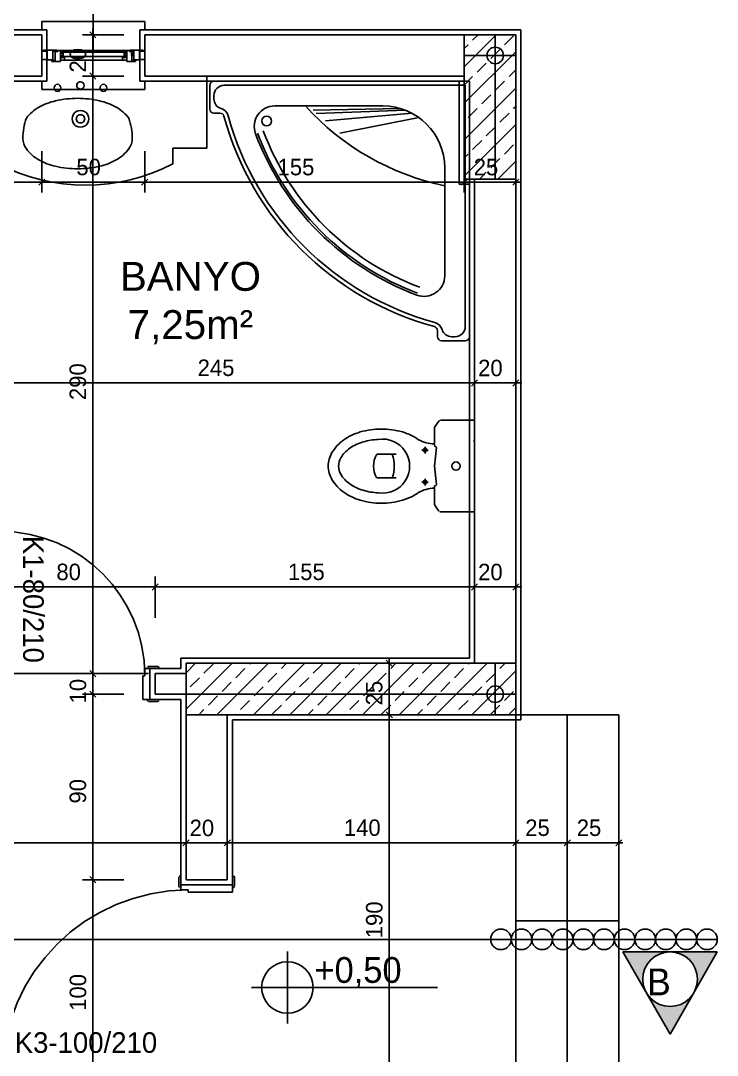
# Model space of a CAD drawing. Extents: x 182769.15 to 182771.38, y 101811.72 to 101812.21.
# Drawn here: x 182769.3797 to 182769.4473, y 101812.0408 to 101812.1412 of the extents above; entities that cross this region are included whole.
import ezdxf

# ---------------------------------------------------------------- set-up
doc = ezdxf.new("R2010")
doc.units = 0
doc.header["$MEASUREMENT"] = 0
for name, pattern in [('DASHDOTX2', [50.8, 25.4, -12.7, 0, -12.7]), ('DUZ', [500, 500]), ('HIDDEN', [0.375, 0.25, -0.125])]:
    doc.linetypes.add(name, pattern=pattern)
doc.layers.get('0').update_dxf_attribs({"color": 1, "linetype": 'DUZ'})
for name, color, linetype in [('aks merkezleri', 1, 'Continuous'), ('DENIZLIK', 25, 'Continuous'), ('DUVAR', 7, 'Continuous'), ('iç yatay', 3, 'Continuous'), ('KAPI', 3, 'Continuous'), ('kesit yazısı', 5, 'Continuous'), ('kesit çizgisi', 7, 'DASHDOTX2'), ('KOLON', 3, 'Continuous'), ('kot', 4, 'Continuous'), ('kot yazıları', 6, 'Continuous'), ('MERDIVEN', 3, 'Continuous'), ('PENCERE', 3, 'Continuous'), ('POZ', 3, 'Continuous'), ('SIVA', 1, 'Continuous'), ('TARAMA', 15, 'Continuous'), ('tefriş', 21, 'Continuous'), ('YAZıMAHAL', 4, 'Continuous')]:
    doc.layers.add(name, color=color, linetype=linetype)
doc.styles.add('3', font='bgothl.ttf', dxfattribs={"height": 13})
doc.styles.add('ARIAL', font='arial.ttf', dxfattribs={"height": 10})
doc.styles.add('İÇ ÖLÇÜ', font='stylu.ttf', dxfattribs={"height": 8})
doc.styles.add('M2', font='', dxfattribs={"height": 10})
doc.styles.get('M2').set_extended_font_data('Turkish Arial')

msp = doc.modelspace()

# ---------------------------------------------------------------- hatches: boundary and pattern name
at = {"layer": 'kesit yazısı'}
h = msp.add_hatch(color=256, dxfattribs=at)
h.paths.add_polyline_path([(182769.4426924276, 101812.0428311115), (182769.4449836866, 101812.0468311115, -0.5750713218166876), (182769.4404011687, 101812.0468311115)])
h.paths.add_polyline_path([(182769.4453433983, 101812.0481644448, -0.1290493926123792), (182769.4450016859, 101812.046862534), (182769.4472749455, 101812.0508311115), (182769.4426924276, 101812.0508311115), (182769.4381099097, 101812.0508311115), (182769.4403831693, 101812.046862534, -0.1290493925258985), (182769.440041457, 101812.0481644448, -1)])

# ---------------------------------------------------------------- linework, layer by layer
at = {"color": 0, "linetype": 'ByBlock'}
for p, q in [((182769.3863724804, 101812.1401237126), (182769.3869724804, 101812.1395237126)), ((182769.3869724804, 101812.1355237126), (182769.3863724804, 101812.1361237126)), ((182769.3869724804, 101812.1355237126), (182769.3863724804, 101812.1361237126)), ((182769.3820176411, 101812.1258196361), (182769.381417641, 101812.1252196361)), ((182769.381417641, 101812.1252196361), (182769.3820176411, 101812.1258196361)), ((182769.3920013795, 101812.1258196361), (182769.3914013795, 101812.1252196361)), ((182769.3914013795, 101812.1252196361), (182769.3920013795, 101812.1258196361)), ((182769.4230176411, 101812.1258196361), (182769.4224176411, 101812.1252196361)), ((182769.4224176411, 101812.1252196361), (182769.4230176411, 101812.1258196361)), ((182769.427417641, 101812.1252196361), (182769.428017641, 101812.1258196361)), ((182769.4234176411, 101812.1057392532), (182769.4240176411, 101812.1063392532)), ((182769.4234176411, 101812.1057392532), (182769.4240176411, 101812.1063392532)), ((182769.428017641, 101812.1063392532), (182769.427417641, 101812.1057392532)), ((182769.3924176411, 101812.0859335651), (182769.3930176411, 101812.0865335651)), ((182769.3930176411, 101812.0865335651), (182769.3924176411, 101812.0859335651)), ((182769.4234176411, 101812.0859335651), (182769.4240176411, 101812.0865335651)), ((182769.4234176411, 101812.0859335651), (182769.4240176411, 101812.0865335651)), ((182769.428017641, 101812.0865335651), (182769.427417641, 101812.0859335651)), ((182769.4157393678, 101812.0785237126), (182769.4151393678, 101812.0791237126)), ((182769.3863724804, 101812.0781237126), (182769.3869724804, 101812.0775237126)), ((182769.3863724804, 101812.0781237126), (182769.3869724804, 101812.0775237126)), ((182769.3869724804, 101812.0755237126), (182769.3863724804, 101812.0761237126)), ((182769.3869724804, 101812.0755237126), (182769.3863724804, 101812.0761237126)), ((182769.4157393678, 101812.0735237126), (182769.4151393678, 101812.0741237126)), ((182769.4151393678, 101812.0741237126), (182769.4157393678, 101812.0735237126)), ((182769.3954176411, 101812.0610963319), (182769.3960176411, 101812.0616963319)), ((182769.3954176411, 101812.0610963319), (182769.3960176411, 101812.0616963319)), ((182769.400017641, 101812.0616963319), (182769.399417641, 101812.0610963319)), ((182769.400017641, 101812.0616963319), (182769.399417641, 101812.0610963319)), ((182769.428017641, 101812.0616963319), (182769.427417641, 101812.0610963319)), ((182769.427417641, 101812.0610963319), (182769.428017641, 101812.0616963319)), ((182769.433017641, 101812.0616963319), (182769.432417641, 101812.0610963319)), ((182769.432417641, 101812.0610963319), (182769.433017641, 101812.0616963319)), ((182769.437417641, 101812.0610963319), (182769.438017641, 101812.0616963319)), ((182769.3869724804, 101812.0575237126), (182769.3863724804, 101812.0581237126)), ((182769.3863724804, 101812.0581237126), (182769.3869724804, 101812.0575237126))]:
    msp.add_line(p, q, dxfattribs=at)
at = {"layer": 'aks merkezleri'}
for p, q in [((182769.4257176422, 101812.1398237126), (182769.4257176422, 101812.1258237126)), ((182769.4277176422, 101812.1378237126), (182769.4227176422, 101812.1378237126)), ((182769.425717641, 101812.0738237126), (182769.425717641, 101812.0788237126)), ((182769.4277176411, 101812.0758237126), (182769.395717641, 101812.0758237126))]:
    msp.add_line(p, q, dxfattribs=at)
for centre in [(182769.4257176422, 101812.1378237126), (182769.425717641, 101812.0758237126)]:
    msp.add_circle(centre, 0.0008, dxfattribs=at)
at = {"layer": 'DENIZLIK'}
for p, q in [((182769.3917176422, 101812.1411237126), (182769.3817176411, 101812.1411237126)), ((182769.3817176411, 101812.1411237126), (182769.3817176411, 101812.1403237126)), ((182769.3917176411, 101812.1403237126), (182769.3917176422, 101812.1411237126)), ((182769.3817176411, 101812.1345237126), (182769.3817176411, 101812.1353237126)), ((182769.3917176422, 101812.1345237126), (182769.3817176411, 101812.1345237126)), ((182769.3917176411, 101812.1353237126), (182769.3917176422, 101812.1345237126))]:
    msp.add_line(p, q, dxfattribs=at)
at = {"layer": 'DUVAR', "ltscale": 50}
for p, q in [((182769.374717641, 101812.1398237126), (182769.3817176411, 101812.1398237126)), ((182769.3917176411, 101812.1398237126), (182769.422717641, 101812.1398237126)), ((182769.378517641, 101812.1358237126), (182769.3817176411, 101812.1358237126)), ((182769.3917176411, 101812.1358237126), (182769.422717641, 101812.1358237126)), ((182769.423717641, 101812.0788237126), (182769.423717641, 101812.1258237126)), ((182769.4277176411, 101812.0738237126), (182769.4277176411, 101812.1258237126)), ((182769.395717641, 101812.0778237126), (182769.3927176411, 101812.0778237126)), ((182769.395717641, 101812.0758237126), (182769.3927176411, 101812.0758237126)), ((182769.395717641, 101812.0738237126), (182769.395717641, 101812.0578237126)), ((182769.3997176411, 101812.0738237126), (182769.3997176411, 101812.0578237126))]:
    msp.add_line(p, q, dxfattribs=at)
at = {"layer": 'DUVAR'}
for p, q in [((182769.3817176411, 101812.1358237126), (182769.3817176411, 101812.1398237126)), ((182769.3917176411, 101812.1358237126), (182769.3917176411, 101812.1398237126)), ((182769.3917176411, 101812.1358237126), (182769.3917176411, 101812.1398237126)), ((182769.3927176411, 101812.0778237126), (182769.3927176411, 101812.0758237126)), ((182769.395717641, 101812.0578237126), (182769.3997176411, 101812.0578237126))]:
    msp.add_line(p, q, dxfattribs=at)
at = {"layer": 'iç yatay'}
for p, q in [((182769.3866724804, 101812.1398237126), (182769.3866724804, 101812.1404237126)), ((182769.3896724804, 101812.1398237126), (182769.3856724804, 101812.1398237126)), ((182769.3866724804, 101812.1398237126), (182769.3866724804, 101812.1358237126)), ((182769.3896724804, 101812.1358237126), (182769.3856724804, 101812.1358237126)), ((182769.3896724804, 101812.1358237126), (182769.3856724804, 101812.1358237126)), ((182769.3866724804, 101812.1362237126), (182769.3866724804, 101812.0774237126)), ((182769.3866724804, 101812.1358237126), (182769.3866724804, 101812.1352237126)), ((182769.3817176411, 101812.1285196361), (182769.3817176411, 101812.1245196361)), ((182769.3817176411, 101812.1285196361), (182769.3817176411, 101812.1245196361)), ((182769.3917013795, 101812.1285196361), (182769.3917013795, 101812.1245196361)), ((182769.3917013795, 101812.1285196361), (182769.3917013795, 101812.1245196361)), ((182769.422717641, 101812.1285196361), (182769.422717641, 101812.1245196361)), ((182769.422717641, 101812.1285196361), (182769.422717641, 101812.1245196361)), ((182769.4277176411, 101812.1285196361), (182769.4277176411, 101812.1245196361)), ((182769.374317641, 101812.1255196361), (182769.382117641, 101812.1255196361)), ((182769.3813176411, 101812.1255196361), (182769.3921013795, 101812.1255196361)), ((182769.3913013795, 101812.1255196361), (182769.423117641, 101812.1255196361)), ((182769.4223176411, 101812.1255196361), (182769.428117641, 101812.1255196361)), ((182769.423717641, 101812.1090392532), (182769.423717641, 101812.1050392532)), ((182769.423717641, 101812.1090392532), (182769.423717641, 101812.1050392532)), ((182769.4277176411, 101812.1090392532), (182769.4277176411, 101812.1050392532)), ((182769.374317641, 101812.1060392532), (182769.4241176411, 101812.1060392532)), ((182769.423717641, 101812.1060392532), (182769.423117641, 101812.1060392532)), ((182769.423717641, 101812.1060392532), (182769.4277176411, 101812.1060392532)), ((182769.4277176411, 101812.1060392532), (182769.4283176411, 101812.1060392532)), ((182769.3927176411, 101812.0832335651), (182769.3927176411, 101812.0872335651)), ((182769.3927176411, 101812.0832335651), (182769.3927176411, 101812.0872335651)), ((182769.423717641, 101812.0832335651), (182769.423717641, 101812.0872335651)), ((182769.423717641, 101812.0832335651), (182769.423717641, 101812.0872335651)), ((182769.4277176411, 101812.0832335651), (182769.4277176411, 101812.0872335651)), ((182769.393117641, 101812.0862335651), (182769.3763230493, 101812.0862335651)), ((182769.4241176411, 101812.0862335651), (182769.3923176411, 101812.0862335651)), ((182769.423717641, 101812.0862335651), (182769.423117641, 101812.0862335651)), ((182769.4277176411, 101812.0862335651), (182769.423717641, 101812.0862335651)), ((182769.4277176411, 101812.0862335651), (182769.4283176411, 101812.0862335651)), ((182769.4154393678, 101812.0792237126), (182769.4154393678, 101812.0734237126)), ((182769.3866724804, 101812.0778237126), (182769.3866724804, 101812.0784237126)), ((182769.4184393678, 101812.0788237126), (182769.4144393678, 101812.0788237126)), ((182769.3896724804, 101812.0778237126), (182769.3856724804, 101812.0778237126)), ((182769.3896724804, 101812.0778237126), (182769.3856724804, 101812.0778237126)), ((182769.3866724804, 101812.0778237126), (182769.3866724804, 101812.0758237126)), ((182769.3866724804, 101812.0762237126), (182769.3866724804, 101812.0574237126)), ((182769.3896724804, 101812.0758237126), (182769.3856724804, 101812.0758237126)), ((182769.3896724804, 101812.0758237126), (182769.3856724804, 101812.0758237126)), ((182769.3866724804, 101812.0758237126), (182769.3866724804, 101812.0752237126)), ((182769.4154393678, 101812.0742237126), (182769.4154393678, 101812.0354237126)), ((182769.4184393678, 101812.0738237126), (182769.4144393678, 101812.0738237126)), ((182769.4184393678, 101812.0738237126), (182769.4144393678, 101812.0738237126)), ((182769.395717641, 101812.0643963319), (182769.395717641, 101812.0603963319)), ((182769.395717641, 101812.0643963319), (182769.395717641, 101812.0603963319)), ((182769.3997176411, 101812.0643963319), (182769.3997176411, 101812.0603963319)), ((182769.3997176411, 101812.0643963319), (182769.3997176411, 101812.0603963319)), ((182769.4277176411, 101812.0643963319), (182769.4277176411, 101812.0603963319)), ((182769.4277176411, 101812.0643963319), (182769.4277176411, 101812.0603963319)), ((182769.4327176411, 101812.0643963319), (182769.4327176411, 101812.0603963319)), ((182769.4327176411, 101812.0643963319), (182769.4327176411, 101812.0603963319)), ((182769.4377176411, 101812.0643963319), (182769.4377176411, 101812.0603963319)), ((182769.263317641, 101812.0613963319), (182769.396117641, 101812.0613963319)), ((182769.395717641, 101812.0613963319), (182769.395117641, 101812.0613963319)), ((182769.395717641, 101812.0613963319), (182769.3997176411, 101812.0613963319)), ((182769.399317641, 101812.0613963319), (182769.428117641, 101812.0613963319)), ((182769.3997176411, 101812.0613963319), (182769.4003176411, 101812.0613963319)), ((182769.4273176411, 101812.0613963319), (182769.433117641, 101812.0613963319)), ((182769.432317641, 101812.0613963319), (182769.4381176411, 101812.0613963319)), ((182769.3866724804, 101812.0582237126), (182769.3866724804, 101812.0373373857)), ((182769.3896724804, 101812.0578237126), (182769.3856724804, 101812.0578237126)), ((182769.3896724804, 101812.0578237126), (182769.3856724804, 101812.0578237126))]:
    msp.add_line(p, q, dxfattribs=at)
at = {"layer": 'KAPI'}
for p, q in [((182769.3831826526, 101812.1383295109), (182769.3818682486, 101812.1383296489)), ((182769.3818682486, 101812.1383296489), (182769.3818682486, 101812.1382376489)), ((182769.3818682486, 101812.1382376489), (182769.3822239144, 101812.1382376489)), ((182769.3822239144, 101812.1382376489), (182769.3822239144, 101812.1373998379)), ((182769.3827766401, 101812.1373998379), (182769.3827766401, 101812.1382376489)), ((182769.3827766401, 101812.1382376489), (182769.3831826526, 101812.1382375109)), ((182769.3831826526, 101812.1382375109), (182769.3831826526, 101812.1383295109)), ((182769.3902526295, 101812.1383295109), (182769.3915670335, 101812.1383296489)), ((182769.3902526295, 101812.1382375109), (182769.3902526295, 101812.1383295109)), ((182769.390658642, 101812.1382376489), (182769.3902526295, 101812.1382375109)), ((182769.390658642, 101812.1373998379), (182769.390658642, 101812.1382376489)), ((182769.3915670335, 101812.1382376489), (182769.3912113677, 101812.1382376489)), ((182769.3912113677, 101812.1382376489), (182769.3912113677, 101812.1373998379)), ((182769.3915670335, 101812.1383296489), (182769.3915670335, 101812.1382376489)), ((182769.3822239144, 101812.1373998379), (182769.3827766401, 101812.1373998379)), ((182769.3912113677, 101812.1373998379), (182769.390658642, 101812.1373998379)), ((182769.3922176411, 101812.0783237126), (182769.3917176411, 101812.0783237126)), ((182769.3917176411, 101812.0776237126), (182769.3917176411, 101812.0783237126)), ((182769.391967641, 101812.0783237126), (182769.391967641, 101812.0784237126)), ((182769.393067641, 101812.0783237126), (182769.391967641, 101812.0783237126)), ((182769.392067641, 101812.0785237126), (182769.3929676411, 101812.0785237126)), ((182769.3922176411, 101812.0753237126), (182769.3922176411, 101812.0783237126)), ((182769.393067641, 101812.0784237126), (182769.393067641, 101812.0783237126)), ((182769.3915176411, 101812.0776237126), (182769.3915176411, 101812.0753237126)), ((182769.3917176411, 101812.0776237126), (182769.3915176411, 101812.0776237126)), ((182769.3922176411, 101812.0753237126), (182769.3915176411, 101812.0753237126)), ((182769.393067641, 101812.0753237126), (182769.391967641, 101812.0753237126)), ((182769.391967641, 101812.0753237126), (182769.391967641, 101812.0752237126)), ((182769.393067641, 101812.0752237126), (182769.393067641, 101812.0753237126)), ((182769.392067641, 101812.0751237126), (182769.3929676411, 101812.0751237126)), ((182769.395117641, 101812.0581737126), (182769.3952176411, 101812.0581737126)), ((182769.3952176411, 101812.0581737126), (182769.3952176411, 101812.0570737126)), ((182769.4003176411, 101812.0581737126), (182769.4002176411, 101812.0581737126)), ((182769.4002176411, 101812.0581737126), (182769.4002176411, 101812.0570737126)), ((182769.395017641, 101812.0571737126), (182769.395017641, 101812.0580737126)), ((182769.3952176411, 101812.0570737126), (182769.395117641, 101812.0570737126)), ((182769.4002176411, 101812.0573237126), (182769.3952176411, 101812.0573237126)), ((182769.3952176411, 101812.0573237126), (182769.3952176411, 101812.0568237126)), ((182769.4002176411, 101812.0573237126), (182769.4002176411, 101812.0566237126)), ((182769.4002176411, 101812.0570737126), (182769.4003176411, 101812.0570737126)), ((182769.400417641, 101812.0571737126), (182769.400417641, 101812.0580737126)), ((182769.3959176411, 101812.0568237126), (182769.3952176411, 101812.0568237126)), ((182769.3959176411, 101812.0568237126), (182769.3959176411, 101812.0566237126)), ((182769.3959176411, 101812.0566237126), (182769.4002176411, 101812.0566237126))]:
    msp.add_line(p, q, dxfattribs=at)
at = {"layer": 'KAPI', "color": 1, "linetype": 'HIDDEN', "ltscale": 10}
for centre, radius, start, end in [((182769.3777176045, 101812.0776236975), 0.01400003656170211, 6.253224651117076e-05, 89.82686044922727), ((182769.3959590833, 101812.038723603), 0.01810015707554498, 90.1311844394752, 179.5492962440306)]:
    msp.add_arc(centre, radius, start, end, dxfattribs=at)
at = {"layer": 'KAPI'}
for centre, start, end in [((182769.392067641, 101812.0784237126), 90, 180), ((182769.3929676411, 101812.0784237126), 0, 90), ((182769.392067641, 101812.0752237126), 180, 270), ((182769.3929676411, 101812.0752237126), 270, 0), ((182769.395117641, 101812.0580737126), 90, 180), ((182769.4003176411, 101812.0580737126), 0, 90), ((182769.395117641, 101812.0571737126), 180, 270), ((182769.4003176411, 101812.0571737126), 270, 0)]:
    msp.add_arc(centre, 0.0001, start, end, dxfattribs=at)
at = {"layer": 'kesit yazısı'}
for p, q in [((182769.4426924276, 101812.0428311115), (182769.4381099097, 101812.0508311115)), ((182769.4381099097, 101812.0508311115), (182769.4426924276, 101812.0508311115)), ((182769.4426924276, 101812.0508311115), (182769.4472749455, 101812.0508311115)), ((182769.4472749455, 101812.0508311115), (182769.4426924276, 101812.0428311115))]:
    msp.add_line(p, q, dxfattribs=at)
msp.add_circle((182769.4426924276, 101812.0481644448), 0.002650970652258169, dxfattribs=at)
at = {"layer": 'kesit çizgisi'}
msp.add_line((182769.4472749455, 101812.0520311115), (182769.2353324664, 101812.0520311115), dxfattribs=at)
for centre in [(182769.4262749455, 101812.0520311115), (182769.4282749455, 101812.0520311115), (182769.4302749455, 101812.0520311115), (182769.4322749455, 101812.0520311115), (182769.4342749455, 101812.0520311115), (182769.4362749455, 101812.0520311115), (182769.4382749455, 101812.0520311115), (182769.4402749455, 101812.0520311115), (182769.4422749455, 101812.0520311115), (182769.4442749455, 101812.0520311115), (182769.4462749455, 101812.0520311115)]:
    msp.add_circle(centre, 0.001, dxfattribs=at)
at = {"layer": 'KOLON'}
for p, q in [((182769.4277176411, 101812.1398237126), (182769.422717641, 101812.1398237126)), ((182769.422717641, 101812.1398237126), (182769.422717641, 101812.1258237126)), ((182769.4277176411, 101812.1258237126), (182769.4277176411, 101812.1398237126)), ((182769.422717641, 101812.1258237126), (182769.4277176411, 101812.1258237126)), ((182769.395717641, 101812.0738237126), (182769.395717641, 101812.0788237126)), ((182769.395717641, 101812.0788237126), (182769.4277176411, 101812.0788237126)), ((182769.4277176411, 101812.0788237126), (182769.4277176411, 101812.0738237126)), ((182769.4277176411, 101812.0738237126), (182769.395717641, 101812.0738237126))]:
    msp.add_line(p, q, dxfattribs=at)
at = {"layer": 'kot'}
for p, q in [((182769.4055543776, 101812.0508601701), (182769.4055543776, 101812.0438601701)), ((182769.4020543776, 101812.0473601701), (182769.4201052565, 101812.0473601701))]:
    msp.add_line(p, q, dxfattribs=at)
msp.add_circle((182769.4055543776, 101812.0473601701), 0.0025, dxfattribs=at)
at = {"layer": 'MERDIVEN'}
for p, q in [((182769.4277176411, 101812.0358237126), (182769.4277176411, 101812.0738237126)), ((182769.4277176411, 101812.0738237126), (182769.4377176411, 101812.0738237126)), ((182769.4327176411, 101812.0358237126), (182769.4327176411, 101812.0738237126)), ((182769.4377176411, 101812.0358237126), (182769.4377176411, 101812.0738237126)), ((182769.4377176411, 101812.0538237126), (182769.4277176411, 101812.0538237126))]:
    msp.add_line(p, q, dxfattribs=at)
at = {"layer": 'PENCERE'}
for p, q in [((182769.3817176411, 101812.1381637126), (182769.3817176411, 101812.1374837126)), ((182769.3821326271, 101812.1382237126), (182769.381777641, 101812.1382237126)), ((182769.381777641, 101812.1374237126), (182769.3821326271, 101812.1374237126)), ((182769.3821926271, 101812.1374837126), (182769.3821926271, 101812.1381637126)), ((182769.3832682744, 101812.1382133138), (182769.3830125081, 101812.1382133138)), ((182769.3830125081, 101812.1382133138), (182769.3830125081, 101812.1373372608)), ((182769.3839314964, 101812.1383120918), (182769.3832682744, 101812.1383120918)), ((182769.3832682744, 101812.1383120918), (182769.3832682744, 101812.1382133138)), ((182769.3835275641, 101812.1372384828), (182769.3835275641, 101812.1382203698)), ((182769.3835275641, 101812.1382203698), (182769.3839314964, 101812.1382203698)), ((182769.3835432719, 101812.1376691058), (182769.3835275641, 101812.1376801909)), ((182769.3835275641, 101812.1376801909), (182769.3835275641, 101812.1373780338)), ((182769.3835853639, 101812.1376483138), (182769.3835432719, 101812.1376691058)), ((182769.3879426271, 101812.1381334538), (182769.3835807839, 101812.1381334538)), ((182769.3835807839, 101812.1381334538), (182769.3835807839, 101812.1377314538)), ((182769.3835807879, 101812.1378514538), (182769.3835807839, 101812.1380114538)), ((182769.3835807839, 101812.1380114538), (182769.3835807879, 101812.1380114538)), ((182769.3835807839, 101812.1377314538), (182769.3879426271, 101812.1377314538)), ((182769.3835807879, 101812.1380114538), (182769.3835812919, 101812.1380184018)), ((182769.3835812919, 101812.1378445058), (182769.3835807879, 101812.1378514538)), ((182769.3835812919, 101812.1380184018), (182769.3835827959, 101812.1380251338)), ((182769.3835827959, 101812.1378377698), (182769.3835812919, 101812.1378445058)), ((182769.3835827959, 101812.1380251338), (182769.3835852519, 101812.1380314538)), ((182769.3835852519, 101812.1378314538), (182769.3835827959, 101812.1378377698)), ((182769.3835852519, 101812.1380314538), (182769.3835885839, 101812.1380371658)), ((182769.3835885839, 101812.1378257418), (182769.3835852519, 101812.1378314538)), ((182769.3836274559, 101812.1376344538), (182769.3835853639, 101812.1376483138)), ((182769.3835885839, 101812.1380371658), (182769.3835926919, 101812.1380420978)), ((182769.3835926919, 101812.1378208098), (182769.3835885839, 101812.1378257418)), ((182769.3835926919, 101812.1380420978), (182769.3835974519, 101812.1380460938)), ((182769.3835974519, 101812.1378168138), (182769.3835926919, 101812.1378208098)), ((182769.3835974519, 101812.1380460938), (182769.3836027159, 101812.1380490418)), ((182769.3836027159, 101812.1378138658), (182769.3835974519, 101812.1378168138)), ((182769.3836027159, 101812.1380490418), (182769.3836083319, 101812.1380508458)), ((182769.3836083319, 101812.1378120618), (182769.3836027159, 101812.1378138658)), ((182769.3836083319, 101812.1380508458), (182769.3836141159, 101812.1380514538)), ((182769.3836141159, 101812.1378114538), (182769.3836083319, 101812.1378120618)), ((182769.3836141159, 101812.1380514538), (182769.3837474519, 101812.1380514538)), ((182769.3837474519, 101812.1378114538), (182769.3836141159, 101812.1378114538)), ((182769.3836141159, 101812.1378114538), (182769.3836141159, 101812.1378114538)), ((182769.3836555159, 101812.1376344538), (182769.3836274559, 101812.1376344538)), ((182769.3838659799, 101812.1376344538), (182769.3836274559, 101812.1376344538)), ((182769.3837474519, 101812.1380514538), (182769.3837532399, 101812.1380508458)), ((182769.3837532399, 101812.1378120618), (182769.3837474519, 101812.1378114538)), ((182769.3837532399, 101812.1380508458), (182769.3837588519, 101812.1380490418)), ((182769.3837588519, 101812.1378138658), (182769.3837532399, 101812.1378120618)), ((182769.3837588519, 101812.1380490418), (182769.3837641159, 101812.1380460978)), ((182769.3837641159, 101812.1378168138), (182769.3837588519, 101812.1378138658)), ((182769.3837641159, 101812.1380460978), (182769.3837688759, 101812.1380420978)), ((182769.3837688759, 101812.1378208138), (182769.3837641159, 101812.1378168138)), ((182769.3837688759, 101812.1380420978), (182769.3837729879, 101812.1380371658)), ((182769.3837729879, 101812.1378257458), (182769.3837688759, 101812.1378208138)), ((182769.3837729879, 101812.1380371658), (182769.3837763159, 101812.1380314538)), ((182769.3837763159, 101812.1378314538), (182769.3837729879, 101812.1378257458)), ((182769.3837763159, 101812.1380314538), (182769.3837787719, 101812.1380251378)), ((182769.3837787719, 101812.1378377738), (182769.3837763159, 101812.1378314538)), ((182769.3837787719, 101812.1380251378), (182769.3837802759, 101812.1380184018)), ((182769.3837802759, 101812.1378445058), (182769.3837787719, 101812.1378377738)), ((182769.3837802759, 101812.1380184018), (182769.3837807839, 101812.1380114538)), ((182769.3837807839, 101812.1378514538), (182769.3837802759, 101812.1378445058)), ((182769.3837807839, 101812.1380114538), (182769.3837807839, 101812.1378514538)), ((182769.3839291199, 101812.1376344538), (182769.3838659799, 101812.1376344538)), ((182769.3839291199, 101812.1373780338), (182769.3839291199, 101812.1376344538)), ((182769.3839314964, 101812.1382203698), (182769.3839314964, 101812.1383120918)), ((182769.3879426271, 101812.1381334538), (182769.3899030786, 101812.1381324002)), ((182769.3899030786, 101812.1377304002), (182769.3879426271, 101812.1377314538)), ((182769.3895523661, 101812.1383110383), (182769.3902155881, 101812.1383110383)), ((182769.3895523661, 101812.1382193163), (182769.3895523661, 101812.1383110383)), ((182769.3899562984, 101812.1382193163), (182769.3895523661, 101812.1382193163)), ((182769.3895547426, 101812.1373769802), (182769.3895547426, 101812.1376334002)), ((182769.3895547426, 101812.1376334002), (182769.3896178826, 101812.1376334002)), ((182769.3896178826, 101812.1376334002), (182769.3898564066, 101812.1376334002)), ((182769.3897035866, 101812.1380173482), (182769.3897030786, 101812.1380104002)), ((182769.3897030786, 101812.1380104002), (182769.3897030786, 101812.1378504002)), ((182769.3897030786, 101812.1378504002), (182769.3897035866, 101812.1378434522)), ((182769.3897050906, 101812.1380240842), (182769.3897035866, 101812.1380173482)), ((182769.3897035866, 101812.1378434522), (182769.3897050906, 101812.1378367202)), ((182769.3897075466, 101812.1380304002), (182769.3897050906, 101812.1380240842)), ((182769.3897050906, 101812.1378367202), (182769.3897075466, 101812.1378304002)), ((182769.3897108746, 101812.1380361122), (182769.3897075466, 101812.1380304002)), ((182769.3897075466, 101812.1378304002), (182769.3897108746, 101812.1378246922)), ((182769.3897149866, 101812.1380410443), (182769.3897108746, 101812.1380361122)), ((182769.3897108746, 101812.1378246922), (182769.3897149866, 101812.1378197602)), ((182769.3897197466, 101812.1380450443), (182769.3897149866, 101812.1380410443)), ((182769.3897149866, 101812.1378197602), (182769.3897197466, 101812.1378157602)), ((182769.3897250106, 101812.1380479883), (182769.3897197466, 101812.1380450443)), ((182769.3897197466, 101812.1378157602), (182769.3897250106, 101812.1378128122)), ((182769.3897306226, 101812.1380497923), (182769.3897250106, 101812.1380479883)), ((182769.3897250106, 101812.1378128122), (182769.3897306226, 101812.1378110082)), ((182769.3897364106, 101812.1380504002), (182769.3897306226, 101812.1380497923)), ((182769.3897306226, 101812.1378110082), (182769.3897364106, 101812.1378104003)), ((182769.3898697466, 101812.1380504002), (182769.3897364106, 101812.1380504002)), ((182769.3897364106, 101812.1378104003), (182769.3898697466, 101812.1378104003)), ((182769.3898283466, 101812.1376334002), (182769.3898564066, 101812.1376334002)), ((182769.3898564066, 101812.1376334002), (182769.3898984986, 101812.1376472602)), ((182769.3898755306, 101812.1380497923), (182769.3898697466, 101812.1380504002)), ((182769.3898697466, 101812.1378104003), (182769.3898755306, 101812.1378110082)), ((182769.3898697466, 101812.1378104003), (182769.3898697466, 101812.1378104003)), ((182769.3898811466, 101812.1380479883), (182769.3898755306, 101812.1380497923)), ((182769.3898755306, 101812.1378110082), (182769.3898811466, 101812.1378128122)), ((182769.3898864106, 101812.1380450403), (182769.3898811466, 101812.1380479883)), ((182769.3898811466, 101812.1378128122), (182769.3898864106, 101812.1378157602)), ((182769.3898911706, 101812.1380410443), (182769.3898864106, 101812.1380450403)), ((182769.3898864106, 101812.1378157602), (182769.3898911706, 101812.1378197562)), ((182769.3898952786, 101812.1380361122), (182769.3898911706, 101812.1380410443)), ((182769.3898911706, 101812.1378197562), (182769.3898952786, 101812.1378246882)), ((182769.3898986106, 101812.1380304002), (182769.3898952786, 101812.1380361122)), ((182769.3898952786, 101812.1378246882), (182769.3898986106, 101812.1378304002)), ((182769.3898984986, 101812.1376472602), (182769.3899405906, 101812.1376680523)), ((182769.3899010666, 101812.1380240802), (182769.3898986106, 101812.1380304002)), ((182769.3898986106, 101812.1378304002), (182769.3899010666, 101812.1378367162)), ((182769.3899025706, 101812.1380173482), (182769.3899010666, 101812.1380240802)), ((182769.3899010666, 101812.1378367162), (182769.3899025706, 101812.1378434522)), ((182769.3899030746, 101812.1380104002), (182769.3899025706, 101812.1380173482)), ((182769.3899025706, 101812.1378434522), (182769.3899030746, 101812.1378504002)), ((182769.3899030746, 101812.1378504002), (182769.3899030786, 101812.1380104002)), ((182769.3899030786, 101812.1380104002), (182769.3899030746, 101812.1380104002)), ((182769.3899030786, 101812.1381324002), (182769.3899030786, 101812.1377304002)), ((182769.3899405906, 101812.1376680523), (182769.3899562984, 101812.1376791374)), ((182769.3899562984, 101812.1372374293), (182769.3899562984, 101812.1382193163)), ((182769.3899562984, 101812.1376791374), (182769.3899562984, 101812.1373769802)), ((182769.3902155881, 101812.1383110383), (182769.3902155881, 101812.1382122603)), ((182769.3902155881, 101812.1382122603), (182769.3904713544, 101812.1382122603)), ((182769.390407606, 101812.1380400679), (182769.390407098, 101812.1380331199)), ((182769.390407098, 101812.1380331199), (182769.390407098, 101812.1378731199)), ((182769.390407098, 101812.1378731199), (182769.390407606, 101812.1378661719)), ((182769.39040911, 101812.1380468039), (182769.390407606, 101812.1380400679)), ((182769.390407606, 101812.1378661719), (182769.39040911, 101812.1378594399)), ((182769.390411566, 101812.1380531199), (182769.39040911, 101812.1380468039)), ((182769.39040911, 101812.1378594399), (182769.390411566, 101812.1378531199)), ((182769.390414894, 101812.1380588319), (182769.390411566, 101812.1380531199)), ((182769.390411566, 101812.1378531199), (182769.390414894, 101812.1378474119)), ((182769.390419006, 101812.1380637639), (182769.390414894, 101812.1380588319)), ((182769.390414894, 101812.1378474119), (182769.390419006, 101812.1378424799)), ((182769.390423766, 101812.1380677639), (182769.390419006, 101812.1380637639)), ((182769.390419006, 101812.1378424799), (182769.390423766, 101812.1378384799)), ((182769.39042903, 101812.1380707079), (182769.390423766, 101812.1380677639)), ((182769.390423766, 101812.1378384799), (182769.39042903, 101812.1378355319)), ((182769.390434642, 101812.1380725119), (182769.39042903, 101812.1380707079)), ((182769.39042903, 101812.1378355319), (182769.390434642, 101812.1378337279)), ((182769.39044043, 101812.1380731199), (182769.390434642, 101812.1380725119)), ((182769.390434642, 101812.1378337279), (182769.39044043, 101812.1378331199)), ((182769.390573766, 101812.1380731199), (182769.39044043, 101812.1380731199)), ((182769.39044043, 101812.1378331199), (182769.390573766, 101812.1378331199)), ((182769.3904713544, 101812.1382122603), (182769.3904713544, 101812.1373362073)), ((182769.39057955, 101812.1380725119), (182769.390573766, 101812.1380731199)), ((182769.390573766, 101812.1378331199), (182769.39057955, 101812.1378337279)), ((182769.390573766, 101812.1378331199), (182769.390573766, 101812.1378331199)), ((182769.390585166, 101812.1380707079), (182769.39057955, 101812.1380725119)), ((182769.39057955, 101812.1378337279), (182769.390585166, 101812.1378355319)), ((182769.39059043, 101812.1380677599), (182769.390585166, 101812.1380707079)), ((182769.390585166, 101812.1378355319), (182769.39059043, 101812.1378384799)), ((182769.39059519, 101812.1380637639), (182769.39059043, 101812.1380677599)), ((182769.39059043, 101812.1378384799), (182769.39059519, 101812.1378424759)), ((182769.390599298, 101812.1380588319), (182769.39059519, 101812.1380637639)), ((182769.39059519, 101812.1378424759), (182769.390599298, 101812.1378474079)), ((182769.39060263, 101812.1380531199), (182769.390599298, 101812.1380588319)), ((182769.390599298, 101812.1378474079), (182769.39060263, 101812.1378531199)), ((182769.390605086, 101812.1380467999), (182769.39060263, 101812.1380531199)), ((182769.39060263, 101812.1378531199), (182769.390605086, 101812.1378594359)), ((182769.39060659, 101812.1380400679), (182769.390605086, 101812.1380467999)), ((182769.390605086, 101812.1378594359), (182769.39060659, 101812.1378661719)), ((182769.390607094, 101812.1380331199), (182769.39060659, 101812.1380400679)), ((182769.39060659, 101812.1378661719), (182769.390607094, 101812.1378731199)), ((182769.390607094, 101812.1378731199), (182769.390607098, 101812.1380331199)), ((182769.390607098, 101812.1380331199), (182769.390607094, 101812.1380331199)), ((182769.391242655, 101812.1374837126), (182769.391242655, 101812.1381637126)), ((182769.391302655, 101812.1382237126), (182769.391657641, 101812.1382237126)), ((182769.391657641, 101812.1374237126), (182769.391302655, 101812.1374237126)), ((182769.3917176411, 101812.1381637126), (182769.3917176411, 101812.1374837126)), ((182769.3830125081, 101812.1373372608), (182769.3826764521, 101812.1373372608)), ((182769.3826764521, 101812.1373372608), (182769.3826764521, 101812.1372384828)), ((182769.3826764521, 101812.1372384828), (182769.3835275641, 101812.1372384828)), ((182769.3835275641, 101812.1373780338), (182769.3839291199, 101812.1373780338)), ((182769.3899562984, 101812.1373769802), (182769.3895547426, 101812.1373769802)), ((182769.3908074104, 101812.1372374293), (182769.3899562984, 101812.1372374293)), ((182769.3904713544, 101812.1373362073), (182769.3908074104, 101812.1373352633)), ((182769.3908074104, 101812.1373352633), (182769.3908074104, 101812.1372374293))]:
    msp.add_line(p, q, dxfattribs=at)
at = {"layer": 'PENCERE', "color": 1}
for p, q in [((182769.3895523661, 101812.1383110383), (182769.3839314964, 101812.1383120918)), ((182769.3895547426, 101812.1373769802), (182769.3839291199, 101812.1373780338))]:
    msp.add_line(p, q, dxfattribs=at)
at = {"layer": 'PENCERE'}
for centre, radius, start, end in [((182769.381777641, 101812.1381637126), 6.000000000058208e-05, 90, 180), ((182769.381777641, 101812.1374837126), 5.99999999976717e-05, 180, 270), ((182769.3821326271, 101812.1381637126), 6.000000000349246e-05, 0, 90), ((182769.3821326271, 101812.1374837126), 6.000000000058208e-05, 270, 0), ((182769.391302655, 101812.1381637126), 6.000000000349246e-05, 90, 180), ((182769.391302655, 101812.1374837126), 6.000000000058208e-05, 180, 270), ((182769.391657641, 101812.1381637126), 6.000000000058208e-05, 0, 90), ((182769.391657641, 101812.1374837126), 6.000000000349246e-05, 270, 0)]:
    msp.add_arc(centre, radius, start, end, dxfattribs=at)
at = {"layer": 'POZ'}
msp.add_line((182769.3867176408, 101812.138311565), (182769.3867176442, 101812.1492054508), dxfattribs=at)
at = {"layer": 'SIVA'}
for p, q in [((182769.355217641, 101812.1403237126), (182769.382217641, 101812.1403237126)), ((182769.382217641, 101812.1403237126), (182769.382217641, 101812.1353237126)), ((182769.391217641, 101812.1403237126), (182769.428217641, 101812.1403237126)), ((182769.391217641, 101812.1353237126), (182769.391217641, 101812.1403237126)), ((182769.428217641, 101812.1403237126), (182769.428217641, 101812.0733237126)), ((182769.382217641, 101812.1353237126), (182769.379017641, 101812.1353237126)), ((182769.4222176411, 101812.1353237126), (182769.391217641, 101812.1353237126)), ((182769.4222176411, 101812.1253237126), (182769.4222176411, 101812.1353237126)), ((182769.423217641, 101812.1253237126), (182769.4222176411, 101812.1253237126)), ((182769.423217641, 101812.0793237126), (182769.423217641, 101812.1253237126)), ((182769.3952176411, 101812.0783237126), (182769.3952176411, 101812.0793237126)), ((182769.3952176411, 101812.0793237126), (182769.423217641, 101812.0793237126)), ((182769.3922176411, 101812.0753237126), (182769.3922176411, 101812.0783237126)), ((182769.3922176411, 101812.0783237126), (182769.3952176411, 101812.0783237126)), ((182769.3952176411, 101812.0753237126), (182769.3922176411, 101812.0753237126)), ((182769.3952176411, 101812.0573237126), (182769.3952176411, 101812.0753237126)), ((182769.428217641, 101812.0733237126), (182769.4002176411, 101812.0733237126)), ((182769.4002176411, 101812.0733237126), (182769.4002176411, 101812.0573237126)), ((182769.4002176411, 101812.0573237126), (182769.3952176411, 101812.0573237126))]:
    msp.add_line(p, q, dxfattribs=at)
at = {"layer": 'TARAMA'}
for p, q in [((182769.422717641, 101812.1367189068), (182769.4258224469, 101812.1398237126)), ((182769.4235299072, 101812.1392989398), (182769.42405468, 101812.1398237126)), ((182769.4266234993, 101812.1388569981), (182769.4275073828, 101812.1397408816)), ((182769.422717641, 101812.1384866737), (182769.4230879654, 101812.1388569981)), ((182769.4252976741, 101812.1375311729), (182769.4261815576, 101812.1384150564)), ((182769.422717641, 101812.1331833728), (182769.4277176411, 101812.1381833729)), ((182769.4239718489, 101812.1362053477), (182769.4248557324, 101812.1370892312)), ((182769.4270654411, 101812.1357634059), (182769.4277176411, 101812.1364156059)), ((182769.422717641, 101812.1349511398), (182769.4235299072, 101812.1357634059)), ((182769.422717641, 101812.1296478389), (182769.4277176411, 101812.1346478389)), ((182769.4257396159, 101812.1344375807), (182769.4266234993, 101812.1353214642)), ((182769.4244137907, 101812.1331117555), (182769.4252976741, 101812.133995639)), ((182769.4230879654, 101812.1317859303), (182769.4239718489, 101812.1326698138)), ((182769.4275073828, 101812.1326698138), (182769.4277176411, 101812.132880072)), ((182769.4261815576, 101812.1313439886), (182769.4270654411, 101812.132227872)), ((182769.422717641, 101812.126112305), (182769.4277176411, 101812.131112305)), ((182769.4248557324, 101812.1300181633), (182769.4257396159, 101812.1309020468)), ((182769.4235299072, 101812.1286923381), (182769.4244137907, 101812.1295762216)), ((182769.4266234993, 101812.1282503964), (182769.4275073828, 101812.1291342799)), ((182769.422717641, 101812.127880072), (182769.4230879654, 101812.1282503964)), ((182769.4252976741, 101812.1269245712), (182769.4261815576, 101812.1278084547)), ((182769.4259645825, 101812.1258237126), (182769.4277176411, 101812.1275767711)), ((182769.4241968156, 101812.1258237126), (182769.4248557324, 101812.1264826294)), ((182769.395717641, 101812.0778991016), (182769.3966422521, 101812.0788237126)), ((182769.395717641, 101812.0743635677), (182769.400177786, 101812.0788237126)), ((182769.3974553446, 101812.0778690382), (182769.3983392281, 101812.0787529217)), ((182769.3987133199, 101812.0738237126), (182769.4037133199, 101812.0788237126)), ((182769.4005489368, 101812.0774270965), (182769.4014328203, 101812.07831098)), ((182769.401874762, 101812.0787529217), (182769.4019455529, 101812.0788237126)), ((182769.4022488538, 101812.0738237126), (182769.4072488538, 101812.0788237126)), ((182769.4049683542, 101812.07831098), (182769.4054810868, 101812.0788237126)), ((182769.4057843877, 101812.0738237126), (182769.4107843877, 101812.0788237126)), ((182769.4080619463, 101812.0778690382), (182769.4089458298, 101812.0787529217)), ((182769.4093199216, 101812.0738237126), (182769.4143199216, 101812.0788237126)), ((182769.4111555385, 101812.0774270965), (182769.412039422, 101812.07831098)), ((182769.4124813637, 101812.0787529217), (182769.4125521547, 101812.0788237126)), ((182769.4128554555, 101812.0738237126), (182769.4178554555, 101812.0788237126)), ((182769.4155749559, 101812.07831098), (182769.4160876886, 101812.0788237126)), ((182769.4163909894, 101812.0738237126), (182769.4213909894, 101812.0788237126)), ((182769.4186685481, 101812.0778690382), (182769.4195524315, 101812.0787529217)), ((182769.4199265233, 101812.0738237126), (182769.4249265233, 101812.0788237126)), ((182769.4217621402, 101812.0774270965), (182769.4226460237, 101812.07831098)), ((182769.4230879654, 101812.0787529217), (182769.4231587564, 101812.0788237126)), ((182769.4261815576, 101812.07831098), (182769.4266942903, 101812.0788237126)), ((182769.376717641, 101812.0778237126), (182769.392067641, 101812.0778237126)), ((182769.3961295194, 101812.076543213), (182769.3970134029, 101812.0774270965)), ((182769.403642529, 101812.0769851548), (182769.4045264124, 101812.0778690382)), ((182769.4067361211, 101812.076543213), (182769.4076200046, 101812.0774270965)), ((182769.4142491307, 101812.0769851548), (182769.4151330141, 101812.0778690382)), ((182769.4173427229, 101812.076543213), (182769.4182266063, 101812.0774270965)), ((182769.4234620572, 101812.0738237126), (182769.4277176411, 101812.0780792965)), ((182769.4248557324, 101812.0769851548), (182769.4257396159, 101812.0778690382)), ((182769.3992231116, 101812.0761012713), (182769.400106995, 101812.0769851548)), ((182769.4023167038, 101812.0756593295), (182769.4032005872, 101812.076543213)), ((182769.4098297133, 101812.0761012713), (182769.4107135968, 101812.0769851548)), ((182769.4129233055, 101812.0756593295), (182769.4138071889, 101812.076543213)), ((182769.420436315, 101812.0761012713), (182769.4213201985, 101812.0769851548)), ((182769.4235299072, 101812.0756593295), (182769.4244137907, 101812.076543213)), ((182769.3978972864, 101812.0747754461), (182769.3987811698, 101812.0756593295)), ((182769.4009908785, 101812.0743335043), (182769.401874762, 101812.0752173878)), ((182769.4054102959, 101812.0752173878), (182769.4062941794, 101812.0761012713)), ((182769.4085038881, 101812.0747754461), (182769.4093877716, 101812.0756593295)), ((182769.4115974802, 101812.0743335043), (182769.4124813637, 101812.0752173878)), ((182769.4160168976, 101812.0752173878), (182769.4169007811, 101812.0761012713)), ((182769.4191104898, 101812.0747754461), (182769.4199943733, 101812.0756593295)), ((182769.422204082, 101812.0743335043), (182769.4230879654, 101812.0752173878)), ((182769.4266234993, 101812.0752173878), (182769.4275073828, 101812.0761012713)), ((182769.3969455529, 101812.0738237126), (182769.3974553446, 101812.0743335043)), ((182769.4040844707, 101812.0738915626), (182769.4049683542, 101812.0747754461)), ((182769.4075521546, 101812.0738237126), (182769.4080619463, 101812.0743335043)), ((182769.4146910724, 101812.0738915626), (182769.4155749559, 101812.0747754461)), ((182769.4181587564, 101812.0738237126), (182769.4186685481, 101812.0743335043)), ((182769.4252976741, 101812.0738915626), (182769.4261815576, 101812.0747754461)), ((182769.4269975911, 101812.0738237126), (182769.4277176411, 101812.0745437625)), ((182769.4004810868, 101812.0738237126), (182769.4005489368, 101812.0738915626)), ((182769.4110876886, 101812.0738237126), (182769.4111555385, 101812.0738915626)), ((182769.4216942903, 101812.0738237126), (182769.4217621402, 101812.0738915626))]:
    msp.add_line(p, q, dxfattribs=at)
at = {"layer": 'tefriş'}
for p, q in [((182769.3977209731, 101812.128808875), (182769.3977209731, 101812.1358237126)), ((182769.398017641, 101812.1349237126), (182769.398017641, 101812.1326232076)), ((182769.423217641, 101812.1353237126), (182769.3984176411, 101812.1353237126)), ((182769.423217641, 101812.1105237126), (182769.423217641, 101812.1353237126)), ((182769.3984176411, 101812.1322232076), (182769.3990105062, 101812.1322232076)), ((182769.3944352058, 101812.127308875), (182769.3944352058, 101812.128808875)), ((182769.3944352058, 101812.128808875), (182769.3977209731, 101812.128808875)), ((182769.420117136, 101812.1111165777), (182769.420117136, 101812.1105237126)), ((182769.420517136, 101812.1101237126), (182769.4228176411, 101812.1101237126)), ((182769.4198548944, 101812.1017668154), (182769.4202578179, 101812.1023309084)), ((182769.4236176411, 101812.1024146608), (182769.4204205646, 101812.1024146608)), ((182769.423717641, 101812.0936146608), (182769.423717641, 101812.1023146608)), ((182769.4198176411, 101812.0999730335), (182769.4198176411, 101812.1016505678)), ((182769.4198176411, 101812.0979646608), (182769.4200119429, 101812.0997619533)), ((182769.4199713214, 101812.0998404491), (182769.419858726, 101812.0999031363)), ((182769.4198176411, 101812.0979646608), (182769.4200110456, 101812.0961756692)), ((182769.4198176411, 101812.0942787538), (182769.4198176411, 101812.095982338)), ((182769.4199604262, 101812.0960924798), (182769.4198687238, 101812.0960569288)), ((182769.4198548944, 101812.0941625062), (182769.4202578179, 101812.0935984131)), ((182769.4236176411, 101812.0935146608), (182769.4204205646, 101812.0935146608))]:
    msp.add_line(p, q, dxfattribs=at)
at = {"layer": 'tefriş', "color": 8}
for p, q in [((182769.4228176411, 101812.1349237126), (182769.399417641, 101812.1349237126)), ((182769.4228176411, 101812.1115237126), (182769.4228176411, 101812.1349237126)), ((182769.3984176411, 101812.1339237126), (182769.3984176411, 101812.1336232076)), ((182769.4148176411, 101812.1329237126), (182769.4043356012, 101812.1329237126)), ((182769.4165325416, 101812.1326734184), (182769.4080563583, 101812.1325115006)), ((182769.4170288374, 101812.1325014013), (182769.4083479545, 101812.132195907)), ((182769.4176551182, 101812.1322103679), (182769.4092470228, 101812.1314676128)), ((182769.4183128126, 101812.1318005739), (182769.4106563964, 101812.130278073)), ((182769.420817641, 101812.1164416728), (182769.420817641, 101812.1269237126)), ((182769.421517136, 101812.1105237126), (182769.4218176411, 101812.1105237126)), ((182769.4192180706, 101812.0995146608), (182769.4185935641, 101812.0995146608)), ((182769.418917641, 101812.0991905176), (182769.418917641, 101812.0998331953)), ((182769.4161029427, 101812.0991146608), (182769.4142650855, 101812.0991146608)), ((182769.4161029427, 101812.0968146608), (182769.4142650855, 101812.0968146608)), ((182769.4192269921, 101812.0964146608), (182769.4185935641, 101812.0964146608)), ((182769.418917641, 101812.096084242), (182769.418917641, 101812.0967179939))]:
    msp.add_line(p, q, dxfattribs=at)
msp.add_circle((182769.4035456588, 101812.1314541148), 0.0004695510064174484, dxfattribs=at)
at = {"layer": 'tefriş'}
for centre, radius, start, end in [((182769.383258521, 101812.1346713457), 0.0003499999999999966, 93.30862731512464, 266.6913726848753), ((182769.383218121, 101812.1346713457), 0.0003499999999999966, 273.3086273151246, 86.69137268487535), ((182769.3854585211, 101812.1349106844), 0.0003500000000000001, 90, 270), ((182769.3854585211, 101812.1349106844), 0.0003499999999999995, 86.46636401485732, 273.5336359851426), ((182769.3854800931, 101812.1349106844), 0.0003500000000000001, 270, 90), ((182769.3854800931, 101812.1349106844), 0.0003500000000000001, 270, 90), ((182769.3877204931, 101812.1346713457), 0.0003499999999999966, 93.30862731512464, 266.6913726848753), ((182769.3876800931, 101812.1346713457), 0.0003499999999999966, 273.3086273151246, 86.69137268487535), ((182769.3984176411, 101812.1349237126), 0.0004, 90, 180), ((182769.3844404457, 101812.1273875566), 0.006189169367287679, 102.9629093016282, 119.061769813922), ((182769.3851884784, 101812.1241378749), 0.009523833344585462, 90, 102.9629093016282), ((182769.3851884784, 101812.1241378749), 0.009523833344582818, 77.03709069837178, 90), ((182769.3859365111, 101812.1273875566), 0.006189169367306015, 60.93823018607798, 77.03709069837178), ((182769.3833030187, 101812.1294343221), 0.003847591026157684, 119.061769813922, 143.300452115503), ((182769.3870739382, 101812.1294343221), 0.003847591026143624, 36.69954788449701, 60.93823018607798), ((182769.3984176411, 101812.1326232076), 0.0004, 180, 270), ((182769.3856148888, 101812.1297904001), 0.005736013120405828, 160.1967148824246, 180.1814105336937), ((182769.3847620681, 101812.1297904001), 0.005736013120406469, 359.8185894663063, 19.80328511757536), ((182769.3990105062, 101812.1318232076), 0.0004, 15.17265388667028, 90), ((182769.4274217378, 101812.1395278094), 0.02903737373415759, 195.1726538866703, 254.8273461133297), ((182769.3815900942, 101812.1297722385), 0.001711189730494967, 180, 216.699547884497), ((182769.3887868627, 101812.1297722385), 0.001711189730494516, 323.300452115503, 0), ((182769.3833030187, 101812.1310489922), 0.003847591026153516, 216.699547884497, 240.938230186078), ((182769.3870739382, 101812.1310489922), 0.003847591026143132, 299.0617698139221, 323.300452115503), ((182769.3844404457, 101812.1330957577), 0.006189169367286161, 240.938230186078, 257.0370906983718), ((182769.3859365111, 101812.1330957577), 0.006189169367290507, 282.9629093016282, 299.0617698139221), ((182769.3859693071, 101812.1435985074), 0.01835820164879111, 242.5386103847866, 297.4613896152135), ((182769.3851884784, 101812.1363454393), 0.009523833344585729, 257.0370906983718, 270), ((182769.3851884784, 101812.1363454393), 0.009523833344614905, 270, 282.9629093016282), ((182769.419717136, 101812.1111165777), 0.0004, 0, 74.82734611332972), ((182769.420517136, 101812.1105237126), 0.0004, 180, 270), ((182769.4228176411, 101812.1105237126), 0.0004, 270, 0)]:
    msp.add_arc(centre, radius, start, end, dxfattribs=at)
at = {"layer": 'tefriş', "color": 8}
for centre, radius, start, end in [((182769.399417641, 101812.1339237126), 0.001, 90, 180), ((182769.399417641, 101812.1336232076), 0.001, 180, 253.0323875097965), ((182769.3854585211, 101812.1316713457), 0.0007999999999999997, 89.22748652799483, 270.7725134720052), ((182769.3854800931, 101812.1316713457), 0.0007999999999999997, 269.2274865279949, 90.77251347200516), ((182769.3988339788, 101812.1317102679), 0.001, 15.29406335633966, 73.03238750979644), ((182769.4043356012, 101812.1309237126), 0.002, 90, 200.4401917101339), ((182769.4258784342, 101812.149685475), 0.02502273345881923, 222.0563658644324, 258.331567123672), ((182769.4148176411, 101812.1269237126), 0.006, 0, 90), ((182769.3854585211, 101812.1316713457), 0.0004000000000000018, 88.45482428202888, 271.5451757179711), ((182769.3854800931, 101812.1316713457), 0.0004000000000000018, 268.4548242820289, 91.54517571797113), ((182769.4274217378, 101812.1395278094), 0.02863737373415316, 195.2940633563396, 254.7059366436604), ((182769.4274217378, 101812.1395278094), 0.02583737373415877, 200.4401917101339, 249.5598043835298), ((182769.4274217378, 101812.1395278094), 0.02663737373415876, 200.4401917101339, 249.5598043835298), ((182769.4274217378, 101812.1395278094), 0.02643737373415877, 200.4401917101339, 249.5598043835298), ((182769.418817641, 101812.1164416728), 0.002, 249.5598043835298, 0), ((182769.4196041963, 101812.1109400503), 0.001, 16.96761647755093, 74.70593664366035), ((182769.4218176411, 101812.1115237126), 0.001, 270, 0), ((182769.421517136, 101812.1115237126), 0.001, 196.9676164775509, 270)]:
    msp.add_arc(centre, radius, start, end, dxfattribs=at)
at = {"layer": 'tefriş', "extrusion": (0, 0, -1)}
for centre, major_axis, ratio, start_param, end_param in [((182769.4204205646, 101812.1022146608), (0.0001414213562658774, -0.0001414213562658775), 0.9999999999944005, 2.976443976176796, 3.926990816990041), ((182769.4141347457, 101812.0960630707), (0.003836756779030006, -0.003836756779030007), 0.9999999999997518, 3.316916742988157, 3.645150985836513), ((182769.414667641, 101812.0942226276), (0.005191601438360619, -0.005191601438360621), 0.9999999999998259, 3.645150985836444, 3.926990816987328), ((182769.414667641, 101812.0942226276), (-0.005191601438360724, -0.005191601438360724), 0.9999999999998256, 2.356194490192257, 2.638034321343135), ((182769.4152005365, 101812.0960630707), (0.003836756779037092, -0.003836756779037093), 0.9999999999983911, 4.208830648138745, 4.530769144743491), ((182769.4200176411, 101812.1016505678), (0.0001414213562665402, -0.0001414213562665402), 0.9999999999957169, 2.356194490190203, 2.97644397617278), ((182769.4133203912, 101812.09722805), (-0.002831682129307697, -0.002831682129307695), 0.9999999999986497, 1.320325793955604, 1.746120416192914), ((182769.4141347457, 101812.0960630707), (0.00312964999769896, -0.00312964999769896), 0.9999999999993551, 3.316916742988218, 3.645150985836495), ((182769.414667641, 101812.0942226276), (-0.004484494657032725, -0.004484494657032723), 0.9999999999998347, 2.074354659041267, 2.310238398532629), ((182769.414791334, 101812.0979646608), (0.001857079547925291, -0.001857079547925291), 1, 3.768291663745621, 7.227282623818656), ((182769.4198353407, 101812.1032314766), (-0.002203957116713496, -0.002203957116713496), 0.9999999999999648, -0.7797194639228604, -0.2633818953767229), ((182769.4236176411, 101812.1003146608), (-7.07106781335824e-05, -7.07106781335824e-05), 0.9999999999852356, 2.356194490184963, 3.926990816994624), ((182769.4120772827, 101812.0979646608), (-0.001809939962021673, -0.001809939962021672), 0.9999999999994943, 0.785398163397701, 1.32032579395545), ((182769.4198976411, 101812.0999730335), (5.656854250688623e-05, -5.656854250688625e-05), 0.9999999999875613, 1.293406816299294, 2.356194490186125), ((182769.4199324064, 101812.0997705519), (-5.656854250713285e-05, -5.656854250713285e-05), 0.9999999999704455, 2.864203143099023, 4.034680687833887), ((182769.4120772827, 101812.0979646608), (-0.001102833180692901, -0.001102833180692901), 0.9999999999972418, 0.7853981633988272, 1.320325793956113), ((182769.4120772827, 101812.0979646608), (0.001809939962021672, -0.001809939962021673), 0.9999999999994944, 1.821266859634343, 2.356194490192092), ((182769.4120772827, 101812.0979646608), (0.0011028331806932, -0.001102833180693201), 0.9999999999971249, 1.821266859633551, 2.356194490190907), ((182769.4133203912, 101812.0987012716), (0.002831682129307738, -0.002831682129307738), 0.9999999999986668, 1.39547223739685, 1.821266859634154), ((182769.4133203912, 101812.0987012716), (-0.002124575347973578, -0.002124575347973578), 0.9999999999963419, -0.1753240893988779, 0.2504705328403436), ((182769.4141347457, 101812.0998662509), (-0.003129649997698827, -0.003129649997698826), 0.9999999999980573, -0.5035583322476236, -0.1753240893987187), ((182769.414667641, 101812.1017066939), (0.004484494657034076, -0.004484494657034077), 0.9999999999996875, 0.8313542550572333, 1.067237994548327), ((182769.4152005365, 101812.0998662509), (-0.00383675677903536, -0.003836756779035358), 0.9999999999987546, -1.389176491153653, -1.067237994548798), ((182769.4198353407, 101812.092697845), (0.002203957116713495, -0.002203957116713496), 0.9999999999999645, 3.404974548966516, 3.921312117512653), ((182769.4198976411, 101812.095982338), (-5.656854250673702e-05, -5.656854250673699e-05), 0.9999999999895653, 0.7853981634026654, 1.986355134159164), ((182769.419931509, 101812.0961670707), (-5.656854250702099e-05, -5.656854250702097e-05), 0.9999999999839745, 3.819300946162859, 5.127947787747714), ((182769.414667641, 101812.1017066939), (0.00519160143836463, -0.005191601438364632), 0.9999999999997824, 0.785398163397557, 1.067237994548384), ((182769.4204205646, 101812.0937146608), (-0.000141421356265814, -0.0001414213562658139), 0.9999999999975433, -0.7853981633986767, 0.1651486774124877), ((182769.4236176411, 101812.0936146608), (7.071067813340049e-05, -7.071067813340053e-05), 0.9999999999903804, 5.497787143777328, 7.068583470581844)]:
    msp.add_ellipse(centre, major_axis=major_axis, ratio=ratio, start_param=start_param, end_param=end_param, dxfattribs=at)
at = {"layer": 'tefriş', "extrusion": (0, 0, -0.9999999999999998)}
for centre, major_axis, ratio, start_param, end_param in [((182769.4133203912, 101812.09722805), (0.002124575347973582, -0.002124575347973583), 0.9999999999959915, 2.891122120749313, 3.316916742988731), ((182769.4141347457, 101812.0998662509), (-0.003836756779030285, -0.003836756779030283), 0.9999999999997459, -0.5035583322467507, -0.1753240893984227)]:
    msp.add_ellipse(centre, major_axis=major_axis, ratio=ratio, start_param=start_param, end_param=end_param, dxfattribs=at)
at = {"layer": 'tefriş', "color": 8, "extrusion": (0, 0, -1)}
for centre, major_axis, ratio, start_param, end_param in [((182769.418917641, 101812.0995146608), (0.0001237436867333817, -0.0001237436867333818), 0.9999999999956548, 0.7853981633996208, 3.926990816989414), ((182769.418917641, 101812.0995146608), (0.0001237436867333817, -0.0001237436867333818), 0.9999999999956548, 3.926990816989414, 7.068583470579207), ((182769.4142650855, 101812.0990346608), (5.65685425065766e-05, -5.65685425065766e-05), 0.9999999999863429, 2.846054103096371, 3.92699081699407), ((182769.4219176411, 101812.0979646608), (-0.000282842712532429, -0.0002828427125324289), 0.9999999999986748, 0.7853981633981109, 3.926990816987904), ((182769.4219176411, 101812.0979646608), (-0.000282842712532429, -0.0002828427125324289), 0.9999999999986748, 3.926990816987904, 7.068583470577697), ((182769.4142650855, 101812.0968946608), (-5.65685425065766e-05, -5.656854250657657e-05), 0.9999999999863429, -0.7853981634042768, 0.2955385504934218), ((182769.418917641, 101812.0964146608), (0.0001237436867333817, -0.0001237436867333818), 0.9999999999956548, 0.7853981633996208, 3.926990816989414), ((182769.418917641, 101812.0964146608), (0.0001237436867333817, -0.0001237436867333818), 0.9999999999956548, 3.926990816989414, 7.068583470579207)]:
    msp.add_ellipse(centre, major_axis=major_axis, ratio=ratio, start_param=start_param, end_param=end_param, dxfattribs=at)
at = {"layer": 'tefriş', "color": 8, "extrusion": (0, 0, -0.9999999999999999)}
for centre, major_axis, ratio, start_param, end_param in [((182769.4162718077, 101812.0979646608), (-0.001664647214382807, -0.001664647214382806), 0.9999999999993869, 0.2955385504905073, 1.275257776305089), ((182769.412511391, 101812.0979646608), (0.002408582473907465, -0.002408582473907466), 1, 5.153405514736278, 5.842168772827998)]:
    msp.add_ellipse(centre, major_axis=major_axis, ratio=ratio, start_param=start_param, end_param=end_param, dxfattribs=at)
at = {"layer": 'tefriş', "extrusion": (0, 0, -0.9999999999999999)}
for centre, major_axis, ratio, start_param, end_param in [((182769.414667641, 101812.1017066939), (-0.00519160143836445, -0.005191601438364449), 0.9999999999997812, -1.067237994548398, -0.7853981633975576), ((182769.4200176411, 101812.0942787538), (-0.0001414213562665402, -0.0001414213562665401), 0.9999999999957165, 0.165148677417013, 0.7853981633995901)]:
    msp.add_ellipse(centre, major_axis=major_axis, ratio=ratio, start_param=start_param, end_param=end_param, dxfattribs=at)

# ---------------------------------------------------------------- texts
at = {"layer": 'iç yatay', "color": 11, "style": 'İÇ ÖLÇÜ'}
for s, p in [('20', (182769.3860209431, 101812.136169247)), ('290', (182769.3860139152, 101812.1043751035)), ('10', (182769.3860209431, 101812.0749344008)), ('25', (182769.4147702609, 101812.0747424535)), ('90', (182769.3860139152, 101812.065211414)), ('190', (182769.4147808026, 101812.0521402573)), ('100', (182769.3860209431, 101812.0450970938))]:
    msp.add_text(s, height=0.0016, rotation=90, dxfattribs=at).set_placement(p)
for s, p in [('50', (182769.3850720286, 101812.1261945995)), ('155', (182769.4045992614, 101812.126188743)), ('25', (182769.4236363819, 101812.126188743)), ('245', (182769.3968422384, 101812.1067107027)), ('20', (182769.4240631755, 101812.1066907905)), ('80', (182769.3831344008, 101812.0868944728)), ('155', (182769.4056073921, 101812.0869026719)), ('20', (182769.4240631755, 101812.0868851024)), ('20', (182769.3960631755, 101812.0620478692)), ('140', (182769.4110341857, 101812.0620736379)), ('25', (182769.4286363819, 101812.0620654388)), ('25', (182769.4336363819, 101812.0620654388))]:
    msp.add_text(s, height=0.0016, dxfattribs=at).set_placement(p)
at = {"layer": 'kesit yazısı', "style": '3'}
msp.add_text('B', height=0.002600000000000001, dxfattribs=at).set_placement((182769.4404430924, 101812.0466012861))
at = {"layer": 'kot yazıları'}
msp.add_text('+0,50', height=0.0025, dxfattribs=at).set_placement((182769.40817654, 101812.0478070611))
at = {"layer": 'POZ', "style": 'M2', "flags": 4}
msp.add_attdef('K1-80/210', (182769.3799085844, 101812.0912045485), 'K1-80/210', height=0.002, rotation=270, dxfattribs=at)
msp.add_attdef('K3-100/210', (182769.3790877438, 101812.041014656), 'K3-100/210', height=0.002, dxfattribs=at)
at = {"layer": 'YAZıMAHAL', "style": 'ARIAL'}
for s, p in [('BANYO', (182769.3892971925, 101812.1149801349)), ('7,25m²', (182769.3900525814, 101812.1103020084))]:
    msp.add_text(s, height=0.0028, dxfattribs=at).set_placement(p)

doc.saveas('drawing.dxf')
